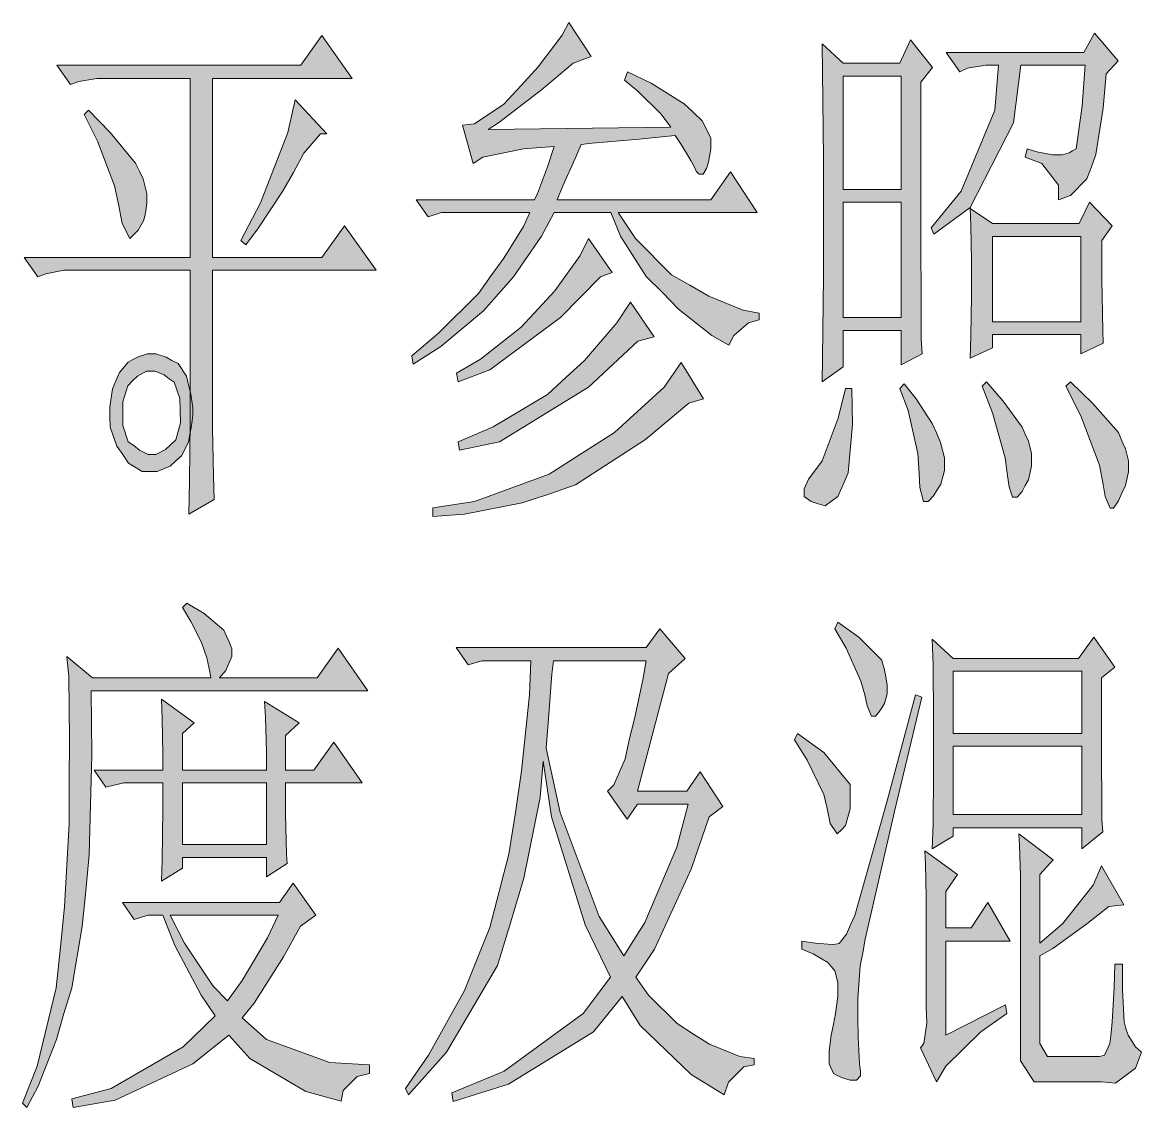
# Model space of a CAD drawing. Header units: millimetres. Extents: x 0 to 414, y 0 to 292.
# Drawn here: x 96.95 to 105.99, y 97.02 to 105.78 of the extents above; entities that cross this region are included whole.
import ezdxf

# ---------------------------------------------------------------- set-up
doc = ezdxf.new("R2010")
doc.units = ezdxf.units.MM

msp = doc.modelspace()

# ---------------------------------------------------------------- hatches: boundary and pattern name
h = msp.add_hatch(color=0)
h.dxf.hatch_style = 2
h.paths.add_polyline_path([(102.220889, 104.866722), (101.931611, 104.8385), (101.550611, 104.80675), (101.462417, 104.796167), (101.413028, 104.683278), (101.31425, 104.461028), (101.268389, 104.348139), (102.510167, 104.348139), (102.668917, 104.573917), (102.884111, 104.245833), (101.762278, 104.245833), (101.899861, 104.037694), (102.192667, 103.744889), (102.340833, 103.660222), (102.492528, 103.572028), (102.771222, 103.459139), (102.898222, 103.434444), (102.898222, 103.381528), (102.813556, 103.356833), (102.693611, 103.254528), (102.654806, 103.176917), (102.517222, 103.254528), (102.249111, 103.466194), (102.118583, 103.60025), (101.988056, 103.730778), (101.779917, 104.055333), (101.702306, 104.245833), (101.243694, 104.245833), (101.141389, 104.055333), (100.915611, 103.72725), (100.795667, 103.589667), (100.675722, 103.452083), (100.33, 103.166333), (100.10775, 103.021694), (100.097167, 103.088722), (100.312361, 103.272167), (100.633389, 103.593194), (100.735694, 103.737833), (100.838, 103.878944), (100.99675, 104.132944), (101.049667, 104.245833), (100.337056, 104.245833), (100.227694, 104.210556), (100.132444, 104.348139), (101.084944, 104.348139), (101.109639, 104.401056), (101.190778, 104.61625), (101.243694, 104.778528), (100.99675, 104.760889), (100.668667, 104.693861), (100.591056, 104.640944), (100.506389, 104.951389), (100.601639, 104.961972), (100.838, 105.120722), (100.979111, 105.272417), (101.116694, 105.420583), (101.310722, 105.678111), (101.363639, 105.780417), (101.543556, 105.50525), (101.398917, 105.452333), (101.141389, 105.237139), (100.795667, 104.969028), (100.711, 104.916111), (102.185611, 104.93375), (102.108, 105.039583), (101.921028, 105.226556), (101.811667, 105.31475), (101.836361, 105.381778), (102.026861, 105.290056), (102.294972, 105.12425), (102.365528, 105.057222), (102.439611, 104.986667), (102.510167, 104.849083), (102.510167, 104.778528), (102.510167, 104.760889), (102.499583, 104.697389), (102.489, 104.651528), (102.474889, 104.602139), (102.446667, 104.556278), (102.4255, 104.556278), (102.414917, 104.556278), (102.390222, 104.580972), (102.379639, 104.605667), (102.347889, 104.665639), (102.270278, 104.796167)])
h = msp.add_hatch(color=0)
h.dxf.hatch_style = 2
h.paths.add_polyline_path([(98.4885, 102.690083), (98.4885, 102.503111), (98.495556, 102.122111), (98.502611, 101.931611), (98.298, 101.811667), (98.301528, 102.079778), (98.308583, 102.563083), (98.308583, 102.778278), (98.308583, 103.780167), (97.366667, 103.780167), (97.289056, 103.780167), (97.144417, 103.751944), (97.077389, 103.72725), (96.968028, 103.882472), (98.308583, 103.882472), (98.308583, 105.328861), (97.63125, 105.328861), (97.553639, 105.328861), (97.409, 105.304167), (97.341972, 105.279472), (97.232611, 105.434694), (99.201111, 105.434694), (99.370444, 105.674583), (99.613861, 105.328861), (98.4885, 105.328861), (98.4885, 103.882472), (99.370444, 103.882472), (99.553889, 104.14), (99.807889, 103.780167), (98.4885, 103.780167)])
h = msp.add_hatch(color=0)
h.dxf.hatch_style = 2
h.paths.add_polyline_path([(105.011361, 105.434694), (104.951389, 104.969028), (104.602139, 104.288167), (104.309333, 104.072972), (104.288167, 104.122361), (104.528056, 104.418694), (104.799694, 105.071333), (104.831444, 105.434694), (104.80675, 105.434694), (104.729139, 105.434694), (104.580972, 105.41), (104.517472, 105.381778), (104.408111, 105.537), (105.519361, 105.537), (105.604028, 105.692222), (105.794528, 105.469972), (105.699278, 105.364139), (105.674583, 105.088972), (105.614611, 104.715028), (105.579333, 104.61625), (105.544056, 104.517472), (105.41, 104.383417), (105.31475, 104.348139), (105.31475, 104.468083), (105.180694, 104.640944), (105.046639, 104.693861), (105.06075, 104.760889), (105.138361, 104.736194), (105.265361, 104.7115), (105.31475, 104.7115), (105.342972, 104.7115), (105.399417, 104.729139), (105.427639, 104.74325), (105.455861, 104.760889), (105.50525, 105.106611), (105.529944, 105.434694)])
h = msp.add_hatch(color=0)
h.paths.add_polyline_path([(103.406222, 105.607556), (103.575556, 105.452333), (104.034167, 105.452333), (104.118833, 105.639306), (104.29875, 105.417056), (104.2035, 105.297111), (104.2035, 104.319917), (104.207028, 103.226306), (104.214083, 103.106361), (104.04475, 103.018167), (104.04475, 103.293333), (103.575556, 103.293333), (103.575556, 103.000528), (103.406222, 102.880583), (103.40975, 103.071083), (103.416806, 103.734306), (103.416806, 104.207028), (103.416806, 104.683278), (103.40975, 105.381778)])
h.paths.add_polyline_path([(103.575556, 104.3305), (103.575556, 103.399167), (104.04475, 103.399167), (104.04475, 104.3305)])
h.paths.add_polyline_path([(103.575556, 105.3465), (103.575556, 104.432806), (104.04475, 104.432806), (104.04475, 105.3465)])
h = msp.add_hatch(color=0)
h.dxf.hatch_style = 2
h.paths.add_polyline_path([(99.15525, 105.156), (99.40925, 104.880833), (99.359861, 104.880833), (99.225806, 104.725611), (99.141139, 104.570389), (99.052944, 104.415167), (98.858917, 104.122361), (98.756611, 103.984778), (98.717806, 104.020056), (98.876556, 104.323444), (99.095278, 104.891417)])
h = msp.add_hatch(color=0)
h.dxf.hatch_style = 2
h.paths.add_polyline_path([(97.486611, 105.071333), (97.663, 104.891417), (97.867611, 104.644472), (97.899361, 104.580972), (97.927583, 104.517472), (97.959333, 104.401056), (97.959333, 104.348139), (97.959333, 104.323444), (97.94875, 104.256417), (97.941694, 104.217611), (97.931111, 104.178806), (97.888778, 104.104722), (97.857028, 104.072972), (97.82175, 104.037694), (97.75825, 104.157639), (97.730028, 104.312861), (97.698278, 104.461028), (97.560694, 104.820861), (97.451333, 105.036056)])
h = msp.add_hatch(color=0)
h.paths.add_polyline_path([(104.602139, 103.071083), (104.605667, 103.251), (104.612722, 103.575556), (104.612722, 103.716667), (104.612722, 103.857778), (104.605667, 104.14), (104.602139, 104.277583), (104.782056, 104.157639), (105.480556, 104.157639), (105.565222, 104.3305), (105.748667, 104.14), (105.664, 104.020056), (105.664, 103.709611), (105.671056, 103.293333), (105.674583, 103.191028), (105.494667, 103.106361), (105.494667, 103.261583), (104.782056, 103.261583), (104.782056, 103.15575)])
h.paths.add_polyline_path([(104.782056, 104.051806), (104.782056, 103.363889), (105.494667, 103.363889), (105.494667, 104.051806)])
h = msp.add_hatch(color=0)
h.dxf.hatch_style = 2
h.paths.add_polyline_path([(101.522389, 104.037694), (101.712889, 103.762528), (101.617639, 103.72725), (101.296611, 103.399167), (100.725111, 102.975833), (100.471111, 102.880583), (100.457, 102.951139), (100.651028, 103.064028), (100.979111, 103.321556), (101.116694, 103.469722), (101.25075, 103.614361), (101.455361, 103.900111)])
h = msp.add_hatch(color=0)
h.dxf.hatch_style = 2
h.paths.add_polyline_path([(101.861056, 103.522639), (102.051556, 103.243944), (101.921028, 103.208667), (101.522389, 102.83825), (100.802722, 102.397278), (100.481694, 102.33025), (100.471111, 102.397278), (100.753333, 102.517222), (101.190778, 102.778278), (101.338944, 102.915861), (101.490639, 103.053444), (101.751694, 103.356833)])
h = msp.add_hatch(color=0)
h.paths.add_polyline_path([(98.160417, 103.053444), (98.209806, 103.02875), (98.276833, 102.926444), (98.294472, 102.855889), (98.312111, 102.781806), (98.32975, 102.672444), (98.32975, 102.640694), (98.32975, 102.612472), (98.319167, 102.524278), (98.305056, 102.45725), (98.294472, 102.39375), (98.238028, 102.284389), (98.192167, 102.242056), (98.146306, 102.199722), (98.040472, 102.157389), (97.9805, 102.157389), (97.920528, 102.157389), (97.811167, 102.224417), (97.765306, 102.294972), (97.715917, 102.362), (97.663, 102.513694), (97.659472, 102.594833), (97.659472, 102.6795), (97.680639, 102.824139), (97.708861, 102.887639), (97.737083, 102.954667), (97.807639, 103.039333), (97.846444, 103.0605), (97.888778, 103.081667), (97.962861, 103.106361), (97.994611, 103.106361), (98.029889, 103.106361), (98.114556, 103.078139)])
h.paths.add_polyline_path([(98.149833, 102.372583), (98.192167, 102.411389), (98.230972, 102.548972), (98.227444, 102.64775), (98.223917, 102.746528), (98.178056, 102.877056), (98.13925, 102.905278), (98.096917, 102.937028), (98.022833, 102.96525), (97.994611, 102.96525), (97.955806, 102.96525), (97.881722, 102.926444), (97.842917, 102.887639), (97.804111, 102.848833), (97.765306, 102.718306), (97.765306, 102.623056), (97.765306, 102.527806), (97.807639, 102.397278), (97.8535, 102.365528), (97.899361, 102.33025), (97.969917, 102.294972), (97.994611, 102.294972), (98.029889, 102.294972), (98.1075, 102.333778)])
h = msp.add_hatch(color=0)
h.dxf.hatch_style = 2
h.paths.add_polyline_path([(102.270278, 103.035806), (102.450194, 102.743), (102.33025, 102.707722), (101.981, 102.414917), (101.416556, 102.048028), (101.201361, 101.973944), (100.986167, 101.903389), (100.5205, 101.811667), (100.2665, 101.794028), (100.2665, 101.864583), (100.601639, 101.913972), (101.204889, 102.136222), (101.465944, 102.302028), (101.730528, 102.471361), (102.132694, 102.83825)])
h = msp.add_hatch(color=0)
h.dxf.hatch_style = 2
h.paths.add_polyline_path([(104.732667, 102.880583), (104.866722, 102.725361), (105.021944, 102.513694), (105.046639, 102.45725), (105.071333, 102.400806), (105.096028, 102.302028), (105.096028, 102.259694), (105.096028, 102.199722), (105.071333, 102.090361), (105.046639, 102.0445), (105.021944, 101.995111), (104.979611, 101.94925), (104.961972, 101.94925), (104.944333, 101.94925), (104.916111, 102.033917), (104.902, 102.122111), (104.884361, 102.26675), (104.782056, 102.630111), (104.697389, 102.845306)])
h = msp.add_hatch(color=0)
h.dxf.hatch_style = 2
h.paths.add_polyline_path([(105.41, 102.880583), (105.589917, 102.707722), (105.798056, 102.471361), (105.826278, 102.404333), (105.8545, 102.340833), (105.879194, 102.242056), (105.879194, 102.206778), (105.879194, 102.153861), (105.8545, 102.0445), (105.826278, 101.981), (105.798056, 101.921028), (105.75925, 101.861056), (105.748667, 101.861056), (105.731028, 101.861056), (105.692222, 101.956306), (105.674583, 102.051556), (105.646361, 102.206778), (105.494667, 102.605417), (105.374722, 102.845306)])
h = msp.add_hatch(color=0)
h.dxf.hatch_style = 2
h.paths.add_polyline_path([(103.646111, 102.827667), (103.653167, 102.534861), (103.617889, 102.146806), (103.575556, 102.051556), (103.533222, 101.956306), (103.430917, 101.878694), (103.374472, 101.896333), (103.318028, 101.913972), (103.261583, 101.956306), (103.261583, 101.981), (103.261583, 102.016278), (103.296861, 102.093889), (103.332139, 102.13975), (103.406222, 102.242056), (103.53675, 102.587778), (103.596722, 102.827667)])
h = msp.add_hatch(color=0)
h.dxf.hatch_style = 2
h.paths.add_polyline_path([(104.069444, 102.862944), (104.164694, 102.743), (104.295222, 102.545444), (104.3305, 102.467833), (104.36225, 102.390222), (104.394, 102.26675), (104.394, 102.224417), (104.394, 102.164444), (104.365778, 102.055083), (104.334028, 102.009222), (104.305806, 101.959833), (104.263472, 101.913972), (104.249361, 101.913972), (104.224667, 101.913972), (104.196444, 102.026861), (104.189389, 102.13975), (104.178806, 102.302028), (104.101194, 102.64775), (104.034167, 102.827667)])
h = msp.add_hatch(color=0)
h.dxf.hatch_style = 2
h.paths.add_polyline_path([(97.31375, 100.665139), (97.518361, 100.492278), (98.474389, 100.492278), (98.467333, 100.541667), (98.442639, 100.654556), (98.421472, 100.714528), (98.400306, 100.778028), (98.312111, 100.947361), (98.245083, 101.06025), (98.280361, 101.095528), (98.421472, 101.010861), (98.580222, 100.876806), (98.601389, 100.827417), (98.622556, 100.781556), (98.643722, 100.725111), (98.643722, 100.714528), (98.643722, 100.665139), (98.594333, 100.55225), (98.544944, 100.492278), (99.331639, 100.492278), (99.500972, 100.732167), (99.740861, 100.386444), (97.507778, 100.386444), (97.514833, 99.871389), (97.493667, 99.063528), (97.465444, 98.77425), (97.437222, 98.484972), (97.352556, 97.991083), (97.289056, 97.782944), (97.229083, 97.574806), (97.080917, 97.197333), (96.989194, 97.024472), (96.953917, 97.05975), (97.073861, 97.359611), (97.225556, 97.991083), (97.260833, 98.319167), (97.292583, 98.64725), (97.331389, 99.314), (97.331389, 99.656194), (97.334917, 99.994861), (97.327861, 100.499333)])
h = msp.add_hatch(color=0)
h.paths.add_polyline_path([(102.167972, 100.527556), (101.9175, 99.578583), (102.316139, 99.578583), (102.421972, 99.733806), (102.605417, 99.455111), (102.496056, 99.370444), (102.351417, 98.947111), (102.055083, 98.301528), (101.903389, 98.07575), (102.005694, 97.931111), (102.238528, 97.701806), (102.369056, 97.617139), (102.499583, 97.536), (102.743, 97.437222), (102.859417, 97.419583), (102.859417, 97.370194), (102.77475, 97.352556), (102.651278, 97.229083), (102.616, 97.126778), (102.351417, 97.292583), (101.938667, 97.687694), (101.794028, 97.920528), (101.561194, 97.634778), (100.876806, 97.214972), (100.428778, 97.073861), (100.418194, 97.144417), (100.841528, 97.317278), (101.480056, 97.782944), (101.698778, 98.07575), (101.494167, 98.499083), (101.222528, 99.370444), (101.1555, 99.818472), (101.130806, 99.525667), (101.000278, 98.876556), (100.894444, 98.523778), (100.788611, 98.171), (100.375861, 97.4725), (100.068944, 97.126778), (100.04425, 97.179694), (100.231222, 97.447806), (100.5205, 97.969917), (100.622806, 98.223917), (100.725111, 98.477917), (100.880333, 99.070583), (100.93325, 99.405722), (100.982639, 99.740861), (101.046139, 100.354694), (101.056722, 100.629861), (100.661611, 100.629861), (100.55225, 100.598111), (100.453472, 100.735694), (101.988056, 100.735694), (102.097417, 100.887389), (102.302028, 100.6475)])
h.paths.add_polyline_path([(101.674083, 99.578583), (101.727, 99.627972), (101.818722, 99.839639), (101.854, 100.001917), (101.892806, 100.160667), (101.959833, 100.474639), (101.988056, 100.629861), (101.240167, 100.629861), (101.226056, 100.5205), (101.197833, 100.164194), (101.180194, 99.924306), (101.293083, 99.405722), (101.607056, 98.566111), (101.808139, 98.248611), (101.977472, 98.516722), (102.235, 99.127028), (102.326722, 99.47275), (101.9175, 99.47275), (101.832833, 99.352806)])
h = msp.add_hatch(color=0)
h.dxf.hatch_style = 2
h.paths.add_polyline_path([(103.533222, 100.940306), (103.702556, 100.820361), (103.886, 100.636917), (103.903639, 100.576944), (103.91775, 100.516972), (103.931861, 100.432306), (103.931861, 100.404083), (103.931861, 100.36175), (103.910694, 100.284139), (103.889528, 100.248861), (103.868361, 100.217111), (103.836611, 100.181833), (103.8225, 100.181833), (103.804861, 100.181833), (103.769583, 100.2665), (103.751944, 100.354694), (103.720194, 100.464056), (103.60025, 100.732167), (103.508528, 100.887389)])
h = msp.add_hatch(color=0)
h.paths.add_polyline_path([(104.295222, 99.112917), (104.302278, 99.310472), (104.305806, 99.72675), (104.305806, 99.949), (104.305806, 100.167722), (104.302278, 100.594583), (104.295222, 100.802722), (104.464556, 100.6475), (105.477028, 100.6475), (105.6005, 100.820361), (105.769833, 100.576944), (105.660472, 100.492278), (105.660472, 99.973694), (105.664, 99.352806), (105.671056, 99.2505), (105.501722, 99.112917), (105.501722, 99.28225), (104.464556, 99.28225), (104.464556, 99.215222)])
h.paths.add_polyline_path([(104.464556, 99.941944), (104.464556, 99.388083), (105.501722, 99.388083), (105.501722, 99.941944)])
h.paths.add_polyline_path([(104.464556, 100.545194), (104.464556, 100.04425), (105.501722, 100.04425), (105.501722, 100.545194)])
h = msp.add_hatch(color=0)
h.dxf.hatch_style = 2
h.paths.add_polyline_path([(104.210556, 100.337056), (103.991833, 99.412778), (103.755472, 98.382667), (103.734306, 98.273306), (103.713139, 98.167472), (103.6955, 97.902889), (103.6955, 97.747667), (103.699028, 97.592444), (103.709611, 97.37725), (103.716667, 97.317278), (103.716667, 97.282), (103.684917, 97.246722), (103.653167, 97.246722), (103.632, 97.246722), (103.572028, 97.264361), (103.533222, 97.282), (103.497944, 97.299639), (103.462667, 97.37725), (103.462667, 97.437222), (103.462667, 97.483083), (103.480306, 97.610083), (103.497944, 97.698278), (103.515583, 97.782944), (103.533222, 97.920528), (103.533222, 97.973444), (103.533222, 98.033417), (103.508528, 98.128667), (103.480306, 98.163944), (103.452083, 98.195694), (103.335667, 98.26625), (103.243944, 98.301528), (103.243944, 98.368556), (103.353306, 98.350917), (103.487361, 98.340333), (103.515583, 98.343861), (103.543806, 98.347389), (103.603778, 98.425), (103.635528, 98.499083), (103.670806, 98.573167), (103.931861, 99.500972), (104.161167, 100.354694)])
h = msp.add_hatch(color=0)
h.paths.add_polyline_path([(98.07575, 98.851861), (98.082806, 99.024722), (98.086333, 99.423361), (98.086333, 99.645611), (97.772361, 99.645611), (97.627722, 99.610333), (97.532472, 99.747917), (98.086333, 99.747917), (98.086333, 99.878444), (98.082806, 100.164194), (98.07575, 100.319417), (98.340333, 100.128917), (98.245083, 100.04425), (98.245083, 99.747917), (98.922417, 99.747917), (98.922417, 99.896083), (98.915361, 100.17125), (98.908306, 100.301778), (99.187, 100.128917), (99.077639, 100.026611), (99.077639, 99.747917), (99.306944, 99.747917), (99.465694, 99.973694), (99.695, 99.645611), (99.077639, 99.645611), (99.077639, 99.395139), (99.084694, 99.070583), (99.09175, 98.992972), (98.922417, 98.887139), (98.922417, 99.042361), (98.245083, 99.042361), (98.245083, 98.957694)])
h.paths.add_polyline_path([(98.245083, 99.645611), (98.245083, 99.148194), (98.922417, 99.148194), (98.922417, 99.645611)])
h = msp.add_hatch(color=0)
h.dxf.hatch_style = 2
h.paths.add_polyline_path([(103.208667, 100.04425), (103.420333, 99.889028), (103.632, 99.6315), (103.632, 99.532722), (103.632, 99.433944), (103.596722, 99.299889), (103.564972, 99.268139), (103.529694, 99.232861), (103.47325, 99.317528), (103.448556, 99.437472), (103.420333, 99.550361), (103.286278, 99.829056), (103.183972, 99.991333)])
h = msp.add_hatch(color=0)
h.dxf.hatch_style = 2
h.paths.add_polyline_path([(105.007833, 98.749556), (105.007833, 98.897722), (105.000778, 99.137611), (104.993722, 99.232861), (105.272417, 99.024722), (105.163056, 98.904778), (105.163056, 98.350917), (105.3465, 98.506139), (105.593444, 98.820111), (105.660472, 98.975333), (105.840389, 98.661361), (105.720444, 98.64725), (105.544056, 98.506139), (105.268889, 98.308583), (105.163056, 98.248611), (105.163056, 97.645361), (105.163056, 97.543056), (105.226556, 97.437222), (105.286528, 97.437222), (105.646361, 97.437222), (105.685167, 97.447806), (105.7275, 97.543056), (105.738083, 97.627722), (105.748667, 97.715917), (105.762778, 97.991083), (105.769833, 98.181583), (105.829806, 98.181583), (105.829806, 97.973444), (105.843917, 97.715917), (105.858028, 97.663), (105.875667, 97.610083), (105.935639, 97.514833), (105.985028, 97.4725), (105.935639, 97.341972), (105.773361, 97.222028), (105.660472, 97.232611), (105.226556, 97.232611), (105.117194, 97.232611), (105.007833, 97.401944), (105.007833, 97.574806)])
h = msp.add_hatch(color=0)
h.dxf.hatch_style = 2
h.paths.add_polyline_path([(104.245833, 97.835861), (104.245833, 98.559056), (104.245833, 98.721333), (104.242306, 98.989444), (104.23525, 99.095278), (104.499833, 98.904778), (104.404583, 98.767194), (104.404583, 98.474389), (104.609194, 98.474389), (104.74325, 98.679), (104.923167, 98.368556), (104.404583, 98.368556), (104.404583, 97.610083), (104.887889, 97.8535), (104.898472, 97.782944), (104.686806, 97.634778), (104.404583, 97.359611), (104.3305, 97.232611), (104.199972, 97.507778), (104.228194, 97.543056), (104.252889, 97.705333)])
h = msp.add_hatch(color=0)
h.paths.add_polyline_path([(99.197583, 98.4885), (99.06, 98.241556), (98.823639, 97.867611), (98.728389, 97.747667), (98.922417, 97.574806), (99.433944, 97.387833), (99.754972, 97.370194), (99.754972, 97.299639), (99.656194, 97.274944), (99.543306, 97.162056), (99.525667, 97.077389), (99.239917, 97.155), (98.788361, 97.419583), (98.619028, 97.610083), (98.32975, 97.37725), (97.701806, 97.084444), (97.363139, 97.024472), (97.352556, 97.095028), (97.670056, 97.179694), (98.252139, 97.514833), (98.509667, 97.765306), (98.396778, 97.931111), (98.185111, 98.333278), (98.086333, 98.576694), (97.966389, 98.576694), (97.857028, 98.541417), (97.761778, 98.679), (99.02825, 98.679), (99.137611, 98.834222), (99.321056, 98.576694)])
h.paths.add_polyline_path([(98.146306, 98.576694), (98.262722, 98.350917), (98.492028, 98.005194), (98.608444, 97.88525), (98.728389, 98.051056), (98.933, 98.39325), (99.017667, 98.576694)])

# ---------------------------------------------------------------- linework, layer by layer
at = {"color": 0, "lineweight": 0}
for points in [[(102.220889, 104.866722), (101.931611, 104.8385), (101.550611, 104.80675), (101.462417, 104.796167), (101.413028, 104.683278), (101.31425, 104.461028), (101.268389, 104.348139), (102.510167, 104.348139), (102.668917, 104.573917), (102.884111, 104.245833), (101.762278, 104.245833), (101.899861, 104.037694), (102.192667, 103.744889), (102.340833, 103.660222), (102.492528, 103.572028), (102.771222, 103.459139), (102.898222, 103.434444), (102.898222, 103.381528), (102.813556, 103.356833), (102.693611, 103.254528), (102.654806, 103.176917), (102.517222, 103.254528), (102.249111, 103.466194), (102.118583, 103.60025), (101.988056, 103.730778), (101.779917, 104.055333), (101.702306, 104.245833), (101.243694, 104.245833), (101.141389, 104.055333), (100.915611, 103.72725), (100.795667, 103.589667), (100.675722, 103.452083), (100.33, 103.166333), (100.10775, 103.021694), (100.097167, 103.088722), (100.312361, 103.272167), (100.633389, 103.593194), (100.735694, 103.737833), (100.838, 103.878944), (100.99675, 104.132944), (101.049667, 104.245833), (100.337056, 104.245833), (100.227694, 104.210556), (100.132444, 104.348139), (101.084944, 104.348139), (101.109639, 104.401056), (101.190778, 104.61625), (101.243694, 104.778528), (100.99675, 104.760889), (100.668667, 104.693861), (100.591056, 104.640944), (100.506389, 104.951389), (100.601639, 104.961972), (100.838, 105.120722), (100.979111, 105.272417), (101.116694, 105.420583), (101.310722, 105.678111), (101.363639, 105.780417), (101.543556, 105.50525), (101.398917, 105.452333), (101.141389, 105.237139), (100.795667, 104.969028), (100.711, 104.916111), (102.185611, 104.93375), (102.108, 105.039583), (101.921028, 105.226556), (101.811667, 105.31475), (101.836361, 105.381778), (102.026861, 105.290056), (102.294972, 105.12425), (102.365528, 105.057222), (102.439611, 104.986667), (102.510167, 104.849083), (102.510167, 104.778528), (102.510167, 104.760889), (102.499583, 104.697389), (102.489, 104.651528), (102.474889, 104.602139), (102.446667, 104.556278), (102.4255, 104.556278), (102.414917, 104.556278), (102.390222, 104.580972), (102.379639, 104.605667), (102.347889, 104.665639), (102.270278, 104.796167)], [(98.4885, 102.690083), (98.4885, 102.503111), (98.495556, 102.122111), (98.502611, 101.931611), (98.298, 101.811667), (98.301528, 102.079778), (98.308583, 102.563083), (98.308583, 102.778278), (98.308583, 103.780167), (97.366667, 103.780167), (97.289056, 103.780167), (97.144417, 103.751944), (97.077389, 103.72725), (96.968028, 103.882472), (98.308583, 103.882472), (98.308583, 105.328861), (97.63125, 105.328861), (97.553639, 105.328861), (97.409, 105.304167), (97.341972, 105.279472), (97.232611, 105.434694), (99.201111, 105.434694), (99.370444, 105.674583), (99.613861, 105.328861), (98.4885, 105.328861), (98.4885, 103.882472), (99.370444, 103.882472), (99.553889, 104.14), (99.807889, 103.780167), (98.4885, 103.780167)], [(105.011361, 105.434694), (104.951389, 104.969028), (104.602139, 104.288167), (104.309333, 104.072972), (104.288167, 104.122361), (104.528056, 104.418694), (104.799694, 105.071333), (104.831444, 105.434694), (104.80675, 105.434694), (104.729139, 105.434694), (104.580972, 105.41), (104.517472, 105.381778), (104.408111, 105.537), (105.519361, 105.537), (105.604028, 105.692222), (105.794528, 105.469972), (105.699278, 105.364139), (105.674583, 105.088972), (105.614611, 104.715028), (105.579333, 104.61625), (105.544056, 104.517472), (105.41, 104.383417), (105.31475, 104.348139), (105.31475, 104.468083), (105.180694, 104.640944), (105.046639, 104.693861), (105.06075, 104.760889), (105.138361, 104.736194), (105.265361, 104.7115), (105.31475, 104.7115), (105.342972, 104.7115), (105.399417, 104.729139), (105.427639, 104.74325), (105.455861, 104.760889), (105.50525, 105.106611), (105.529944, 105.434694)], [(103.406222, 105.607556), (103.575556, 105.452333), (104.034167, 105.452333), (104.118833, 105.639306), (104.29875, 105.417056), (104.2035, 105.297111), (104.2035, 104.319917), (104.207028, 103.226306), (104.214083, 103.106361), (104.04475, 103.018167), (104.04475, 103.293333), (103.575556, 103.293333), (103.575556, 103.000528), (103.406222, 102.880583), (103.40975, 103.071083), (103.416806, 103.734306), (103.416806, 104.207028), (103.416806, 104.683278), (103.40975, 105.381778)], [(103.575556, 105.3465), (103.575556, 104.432806), (104.04475, 104.432806), (104.04475, 105.3465)], [(99.15525, 105.156), (99.40925, 104.880833), (99.359861, 104.880833), (99.225806, 104.725611), (99.141139, 104.570389), (99.052944, 104.415167), (98.858917, 104.122361), (98.756611, 103.984778), (98.717806, 104.020056), (98.876556, 104.323444), (99.095278, 104.891417)], [(97.486611, 105.071333), (97.663, 104.891417), (97.867611, 104.644472), (97.899361, 104.580972), (97.927583, 104.517472), (97.959333, 104.401056), (97.959333, 104.348139), (97.959333, 104.323444), (97.94875, 104.256417), (97.941694, 104.217611), (97.931111, 104.178806), (97.888778, 104.104722), (97.857028, 104.072972), (97.82175, 104.037694), (97.75825, 104.157639), (97.730028, 104.312861), (97.698278, 104.461028), (97.560694, 104.820861), (97.451333, 105.036056)], [(103.575556, 104.3305), (103.575556, 103.399167), (104.04475, 103.399167), (104.04475, 104.3305)], [(104.602139, 103.071083), (104.605667, 103.251), (104.612722, 103.575556), (104.612722, 103.716667), (104.612722, 103.857778), (104.605667, 104.14), (104.602139, 104.277583), (104.782056, 104.157639), (105.480556, 104.157639), (105.565222, 104.3305), (105.748667, 104.14), (105.664, 104.020056), (105.664, 103.709611), (105.671056, 103.293333), (105.674583, 103.191028), (105.494667, 103.106361), (105.494667, 103.261583), (104.782056, 103.261583), (104.782056, 103.15575)], [(104.782056, 104.051806), (104.782056, 103.363889), (105.494667, 103.363889), (105.494667, 104.051806)], [(101.522389, 104.037694), (101.712889, 103.762528), (101.617639, 103.72725), (101.296611, 103.399167), (100.725111, 102.975833), (100.471111, 102.880583), (100.457, 102.951139), (100.651028, 103.064028), (100.979111, 103.321556), (101.116694, 103.469722), (101.25075, 103.614361), (101.455361, 103.900111)], [(101.861056, 103.522639), (102.051556, 103.243944), (101.921028, 103.208667), (101.522389, 102.83825), (100.802722, 102.397278), (100.481694, 102.33025), (100.471111, 102.397278), (100.753333, 102.517222), (101.190778, 102.778278), (101.338944, 102.915861), (101.490639, 103.053444), (101.751694, 103.356833)], [(98.160417, 103.053444), (98.209806, 103.02875), (98.276833, 102.926444), (98.294472, 102.855889), (98.312111, 102.781806), (98.32975, 102.672444), (98.32975, 102.640694), (98.32975, 102.612472), (98.319167, 102.524278), (98.305056, 102.45725), (98.294472, 102.39375), (98.238028, 102.284389), (98.192167, 102.242056), (98.146306, 102.199722), (98.040472, 102.157389), (97.9805, 102.157389), (97.920528, 102.157389), (97.811167, 102.224417), (97.765306, 102.294972), (97.715917, 102.362), (97.663, 102.513694), (97.659472, 102.594833), (97.659472, 102.6795), (97.680639, 102.824139), (97.708861, 102.887639), (97.737083, 102.954667), (97.807639, 103.039333), (97.846444, 103.0605), (97.888778, 103.081667), (97.962861, 103.106361), (97.994611, 103.106361), (98.029889, 103.106361), (98.114556, 103.078139)], [(98.149833, 102.372583), (98.192167, 102.411389), (98.230972, 102.548972), (98.227444, 102.64775), (98.223917, 102.746528), (98.178056, 102.877056), (98.13925, 102.905278), (98.096917, 102.937028), (98.022833, 102.96525), (97.994611, 102.96525), (97.955806, 102.96525), (97.881722, 102.926444), (97.842917, 102.887639), (97.804111, 102.848833), (97.765306, 102.718306), (97.765306, 102.623056), (97.765306, 102.527806), (97.807639, 102.397278), (97.8535, 102.365528), (97.899361, 102.33025), (97.969917, 102.294972), (97.994611, 102.294972), (98.029889, 102.294972), (98.1075, 102.333778)], [(102.270278, 103.035806), (102.450194, 102.743), (102.33025, 102.707722), (101.981, 102.414917), (101.416556, 102.048028), (101.201361, 101.973944), (100.986167, 101.903389), (100.5205, 101.811667), (100.2665, 101.794028), (100.2665, 101.864583), (100.601639, 101.913972), (101.204889, 102.136222), (101.465944, 102.302028), (101.730528, 102.471361), (102.132694, 102.83825)], [(104.732667, 102.880583), (104.866722, 102.725361), (105.021944, 102.513694), (105.046639, 102.45725), (105.071333, 102.400806), (105.096028, 102.302028), (105.096028, 102.259694), (105.096028, 102.199722), (105.071333, 102.090361), (105.046639, 102.0445), (105.021944, 101.995111), (104.979611, 101.94925), (104.961972, 101.94925), (104.944333, 101.94925), (104.916111, 102.033917), (104.902, 102.122111), (104.884361, 102.26675), (104.782056, 102.630111), (104.697389, 102.845306)], [(105.41, 102.880583), (105.589917, 102.707722), (105.798056, 102.471361), (105.826278, 102.404333), (105.8545, 102.340833), (105.879194, 102.242056), (105.879194, 102.206778), (105.879194, 102.153861), (105.8545, 102.0445), (105.826278, 101.981), (105.798056, 101.921028), (105.75925, 101.861056), (105.748667, 101.861056), (105.731028, 101.861056), (105.692222, 101.956306), (105.674583, 102.051556), (105.646361, 102.206778), (105.494667, 102.605417), (105.374722, 102.845306)], [(103.646111, 102.827667), (103.653167, 102.534861), (103.617889, 102.146806), (103.575556, 102.051556), (103.533222, 101.956306), (103.430917, 101.878694), (103.374472, 101.896333), (103.318028, 101.913972), (103.261583, 101.956306), (103.261583, 101.981), (103.261583, 102.016278), (103.296861, 102.093889), (103.332139, 102.13975), (103.406222, 102.242056), (103.53675, 102.587778), (103.596722, 102.827667)], [(104.069444, 102.862944), (104.164694, 102.743), (104.295222, 102.545444), (104.3305, 102.467833), (104.36225, 102.390222), (104.394, 102.26675), (104.394, 102.224417), (104.394, 102.164444), (104.365778, 102.055083), (104.334028, 102.009222), (104.305806, 101.959833), (104.263472, 101.913972), (104.249361, 101.913972), (104.224667, 101.913972), (104.196444, 102.026861), (104.189389, 102.13975), (104.178806, 102.302028), (104.101194, 102.64775), (104.034167, 102.827667)], [(97.31375, 100.665139), (97.518361, 100.492278), (98.474389, 100.492278), (98.467333, 100.541667), (98.442639, 100.654556), (98.421472, 100.714528), (98.400306, 100.778028), (98.312111, 100.947361), (98.245083, 101.06025), (98.280361, 101.095528), (98.421472, 101.010861), (98.580222, 100.876806), (98.601389, 100.827417), (98.622556, 100.781556), (98.643722, 100.725111), (98.643722, 100.714528), (98.643722, 100.665139), (98.594333, 100.55225), (98.544944, 100.492278), (99.331639, 100.492278), (99.500972, 100.732167), (99.740861, 100.386444), (97.507778, 100.386444), (97.514833, 99.871389), (97.493667, 99.063528), (97.465444, 98.77425), (97.437222, 98.484972), (97.352556, 97.991083), (97.289056, 97.782944), (97.229083, 97.574806), (97.080917, 97.197333), (96.989194, 97.024472), (96.953917, 97.05975), (97.073861, 97.359611), (97.225556, 97.991083), (97.260833, 98.319167), (97.292583, 98.64725), (97.331389, 99.314), (97.331389, 99.656194), (97.334917, 99.994861), (97.327861, 100.499333)], [(102.167972, 100.527556), (101.9175, 99.578583), (102.316139, 99.578583), (102.421972, 99.733806), (102.605417, 99.455111), (102.496056, 99.370444), (102.351417, 98.947111), (102.055083, 98.301528), (101.903389, 98.07575), (102.005694, 97.931111), (102.238528, 97.701806), (102.369056, 97.617139), (102.499583, 97.536), (102.743, 97.437222), (102.859417, 97.419583), (102.859417, 97.370194), (102.77475, 97.352556), (102.651278, 97.229083), (102.616, 97.126778), (102.351417, 97.292583), (101.938667, 97.687694), (101.794028, 97.920528), (101.561194, 97.634778), (100.876806, 97.214972), (100.428778, 97.073861), (100.418194, 97.144417), (100.841528, 97.317278), (101.480056, 97.782944), (101.698778, 98.07575), (101.494167, 98.499083), (101.222528, 99.370444), (101.1555, 99.818472), (101.130806, 99.525667), (101.000278, 98.876556), (100.894444, 98.523778), (100.788611, 98.171), (100.375861, 97.4725), (100.068944, 97.126778), (100.04425, 97.179694), (100.231222, 97.447806), (100.5205, 97.969917), (100.622806, 98.223917), (100.725111, 98.477917), (100.880333, 99.070583), (100.93325, 99.405722), (100.982639, 99.740861), (101.046139, 100.354694), (101.056722, 100.629861), (100.661611, 100.629861), (100.55225, 100.598111), (100.453472, 100.735694), (101.988056, 100.735694), (102.097417, 100.887389), (102.302028, 100.6475)], [(103.533222, 100.940306), (103.702556, 100.820361), (103.886, 100.636917), (103.903639, 100.576944), (103.91775, 100.516972), (103.931861, 100.432306), (103.931861, 100.404083), (103.931861, 100.36175), (103.910694, 100.284139), (103.889528, 100.248861), (103.868361, 100.217111), (103.836611, 100.181833), (103.8225, 100.181833), (103.804861, 100.181833), (103.769583, 100.2665), (103.751944, 100.354694), (103.720194, 100.464056), (103.60025, 100.732167), (103.508528, 100.887389)], [(104.295222, 99.112917), (104.302278, 99.310472), (104.305806, 99.72675), (104.305806, 99.949), (104.305806, 100.167722), (104.302278, 100.594583), (104.295222, 100.802722), (104.464556, 100.6475), (105.477028, 100.6475), (105.6005, 100.820361), (105.769833, 100.576944), (105.660472, 100.492278), (105.660472, 99.973694), (105.664, 99.352806), (105.671056, 99.2505), (105.501722, 99.112917), (105.501722, 99.28225), (104.464556, 99.28225), (104.464556, 99.215222)], [(101.674083, 99.578583), (101.727, 99.627972), (101.818722, 99.839639), (101.854, 100.001917), (101.892806, 100.160667), (101.959833, 100.474639), (101.988056, 100.629861), (101.240167, 100.629861), (101.226056, 100.5205), (101.197833, 100.164194), (101.180194, 99.924306), (101.293083, 99.405722), (101.607056, 98.566111), (101.808139, 98.248611), (101.977472, 98.516722), (102.235, 99.127028), (102.326722, 99.47275), (101.9175, 99.47275), (101.832833, 99.352806)], [(104.464556, 100.545194), (104.464556, 100.04425), (105.501722, 100.04425), (105.501722, 100.545194)], [(104.210556, 100.337056), (103.991833, 99.412778), (103.755472, 98.382667), (103.734306, 98.273306), (103.713139, 98.167472), (103.6955, 97.902889), (103.6955, 97.747667), (103.699028, 97.592444), (103.709611, 97.37725), (103.716667, 97.317278), (103.716667, 97.282), (103.684917, 97.246722), (103.653167, 97.246722), (103.632, 97.246722), (103.572028, 97.264361), (103.533222, 97.282), (103.497944, 97.299639), (103.462667, 97.37725), (103.462667, 97.437222), (103.462667, 97.483083), (103.480306, 97.610083), (103.497944, 97.698278), (103.515583, 97.782944), (103.533222, 97.920528), (103.533222, 97.973444), (103.533222, 98.033417), (103.508528, 98.128667), (103.480306, 98.163944), (103.452083, 98.195694), (103.335667, 98.26625), (103.243944, 98.301528), (103.243944, 98.368556), (103.353306, 98.350917), (103.487361, 98.340333), (103.515583, 98.343861), (103.543806, 98.347389), (103.603778, 98.425), (103.635528, 98.499083), (103.670806, 98.573167), (103.931861, 99.500972), (104.161167, 100.354694)], [(98.07575, 98.851861), (98.082806, 99.024722), (98.086333, 99.423361), (98.086333, 99.645611), (97.772361, 99.645611), (97.627722, 99.610333), (97.532472, 99.747917), (98.086333, 99.747917), (98.086333, 99.878444), (98.082806, 100.164194), (98.07575, 100.319417), (98.340333, 100.128917), (98.245083, 100.04425), (98.245083, 99.747917), (98.922417, 99.747917), (98.922417, 99.896083), (98.915361, 100.17125), (98.908306, 100.301778), (99.187, 100.128917), (99.077639, 100.026611), (99.077639, 99.747917), (99.306944, 99.747917), (99.465694, 99.973694), (99.695, 99.645611), (99.077639, 99.645611), (99.077639, 99.395139), (99.084694, 99.070583), (99.09175, 98.992972), (98.922417, 98.887139), (98.922417, 99.042361), (98.245083, 99.042361), (98.245083, 98.957694)], [(103.208667, 100.04425), (103.420333, 99.889028), (103.632, 99.6315), (103.632, 99.532722), (103.632, 99.433944), (103.596722, 99.299889), (103.564972, 99.268139), (103.529694, 99.232861), (103.47325, 99.317528), (103.448556, 99.437472), (103.420333, 99.550361), (103.286278, 99.829056), (103.183972, 99.991333)], [(104.464556, 99.941944), (104.464556, 99.388083), (105.501722, 99.388083), (105.501722, 99.941944)], [(98.245083, 99.645611), (98.245083, 99.148194), (98.922417, 99.148194), (98.922417, 99.645611)], [(105.007833, 98.749556), (105.007833, 98.897722), (105.000778, 99.137611), (104.993722, 99.232861), (105.272417, 99.024722), (105.163056, 98.904778), (105.163056, 98.350917), (105.3465, 98.506139), (105.593444, 98.820111), (105.660472, 98.975333), (105.840389, 98.661361), (105.720444, 98.64725), (105.544056, 98.506139), (105.268889, 98.308583), (105.163056, 98.248611), (105.163056, 97.645361), (105.163056, 97.543056), (105.226556, 97.437222), (105.286528, 97.437222), (105.646361, 97.437222), (105.685167, 97.447806), (105.7275, 97.543056), (105.738083, 97.627722), (105.748667, 97.715917), (105.762778, 97.991083), (105.769833, 98.181583), (105.829806, 98.181583), (105.829806, 97.973444), (105.843917, 97.715917), (105.858028, 97.663), (105.875667, 97.610083), (105.935639, 97.514833), (105.985028, 97.4725), (105.935639, 97.341972), (105.773361, 97.222028), (105.660472, 97.232611), (105.226556, 97.232611), (105.117194, 97.232611), (105.007833, 97.401944), (105.007833, 97.574806)], [(104.245833, 97.835861), (104.245833, 98.559056), (104.245833, 98.721333), (104.242306, 98.989444), (104.23525, 99.095278), (104.499833, 98.904778), (104.404583, 98.767194), (104.404583, 98.474389), (104.609194, 98.474389), (104.74325, 98.679), (104.923167, 98.368556), (104.404583, 98.368556), (104.404583, 97.610083), (104.887889, 97.8535), (104.898472, 97.782944), (104.686806, 97.634778), (104.404583, 97.359611), (104.3305, 97.232611), (104.199972, 97.507778), (104.228194, 97.543056), (104.252889, 97.705333)], [(99.197583, 98.4885), (99.06, 98.241556), (98.823639, 97.867611), (98.728389, 97.747667), (98.922417, 97.574806), (99.433944, 97.387833), (99.754972, 97.370194), (99.754972, 97.299639), (99.656194, 97.274944), (99.543306, 97.162056), (99.525667, 97.077389), (99.239917, 97.155), (98.788361, 97.419583), (98.619028, 97.610083), (98.32975, 97.37725), (97.701806, 97.084444), (97.363139, 97.024472), (97.352556, 97.095028), (97.670056, 97.179694), (98.252139, 97.514833), (98.509667, 97.765306), (98.396778, 97.931111), (98.185111, 98.333278), (98.086333, 98.576694), (97.966389, 98.576694), (97.857028, 98.541417), (97.761778, 98.679), (99.02825, 98.679), (99.137611, 98.834222), (99.321056, 98.576694)], [(98.146306, 98.576694), (98.262722, 98.350917), (98.492028, 98.005194), (98.608444, 97.88525), (98.728389, 98.051056), (98.933, 98.39325), (99.017667, 98.576694)]]:
    msp.add_lwpolyline(points, close=True, dxfattribs=at)

doc.saveas('drawing.dxf')
